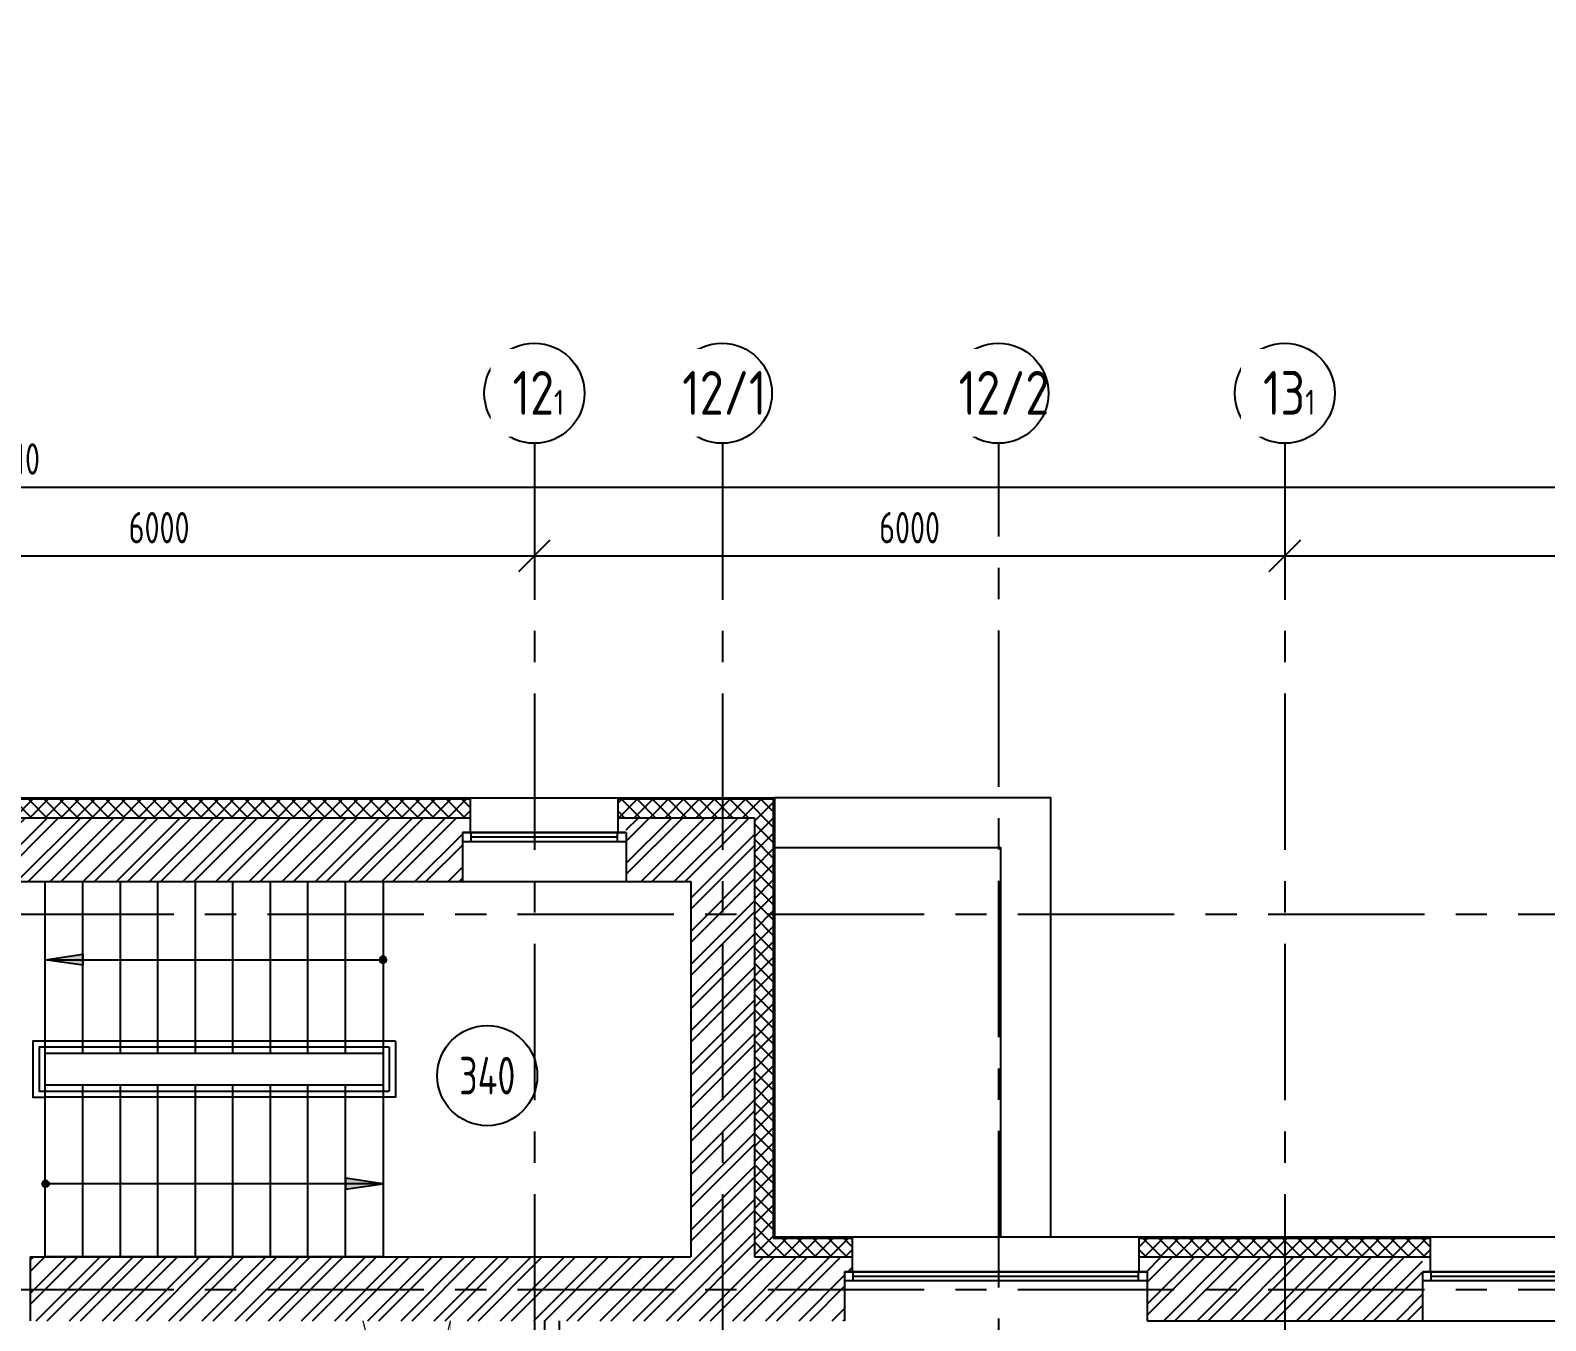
# Model space of a CAD drawing. Header units: millimetres. Extents: x -9318 to 9016603, y 0 to 838141.
# Drawn here: x 89372 to 101488, y 463758 to 474071 of the extents above; entities that cross this region are included whole.
import ezdxf
from ezdxf import colors
from ezdxf.entities.mleader import LeaderData, LeaderLine
from ezdxf.enums import TextEntityAlignment as Align
from ezdxf.math import Vec2, Vec3

# ---------------------------------------------------------------- set-up
doc = ezdxf.new("R2010")
doc.units = ezdxf.units.MM
doc.linetypes.add('CENTER', pattern=[2, 1.25, -0.25, 0.25, -0.25])
doc.layers.get('Defpoints').update_dxf_attribs({"color": 8})
doc.layers.add('АР_новое окно', color=160, linetype='Continuous')
doc.layers.add('АР_Номер помещения', color=1, linetype='Continuous', lineweight=25)
doc.layers.add('ТХ_мебель передв', color=250, linetype='Continuous', lineweight=13)
doc.styles.add('ISOCPEUR', font='isocpeur.ttf', dxfattribs={"width": 0.7})
doc.styles.add('ГОСТ 2.304', font='isocpeur.ttf', dxfattribs={"width": 0.7})
doc.dimstyles.new('СПДС', dxfattribs={"dimscale": 100, "dimtxt": 2.5, "dimasz": 2.5, "dimexe": 1.5, "dimexo": 0, "dimgap": 1, "dimtad": 1, "dimdec": 0, "dimrnd": 1, "dimtxsty": 'ГОСТ 2.304', "dimblk": 'OBLIQUE', "dimcen": 2.5, "dimdle": 1.5, "dimadec": 0, "dimazin": 2, "dimtfac": 0.75, "dimtdec": 0, "dimtmove": 1, "dimatfit": 3, "dimfxl": 1, "dimtolj": 1, "dimarcsym": 1})

# ---------------------------------------------------------------- blocks, each defined once
blk = doc.blocks.new('*U607')
h = blk.add_hatch(color=8)
h.dxf.hatch_style = 1
edge = h.paths.add_edge_path()
edge.add_arc((0, 0), 27.6, 359.64, 719.64)
h = blk.add_hatch(color=8)
h.dxf.hatch_style = 1
h.paths.add_polyline_path([(2400, -44), (2400, 44), (2700, 0)])
at = {"color": 8}
blk.add_line((2700, 0), (0, 0), dxfattribs=at)
blk.add_lwpolyline([(2400, 44), (2400, -44), (2700, 0), (2400, 44)], dxfattribs=at)
blk.add_circle((0, 0), 27.6, dxfattribs=at)
blk = doc.blocks.new('*U608')
h = blk.add_hatch(color=8)
h.dxf.hatch_style = 1
edge = h.paths.add_edge_path()
edge.add_arc((0, 0), 27.6, 359.64, 719.64)
h = blk.add_hatch(color=8)
h.dxf.hatch_style = 1
h.paths.add_polyline_path([(2398, -44), (2398, 44), (2698, 0)])
at = {"color": 8}
blk.add_line((2698, 0), (0, 0), dxfattribs=at)
blk.add_lwpolyline([(2398, 44), (2398, -44), (2698, 0), (2398, 44)], dxfattribs=at)
blk.add_circle((0, 0), 27.6, dxfattribs=at)
blk = doc.blocks.new('*U17')
at = {"layer": 'АР_новое окно', "color": 8, "lineweight": 20}
for p, q in [((0, 3800), (-70, 3800)), ((0, 0), (-70, 0))]:
    blk.add_line(p, q, dxfattribs=at)
at = {"layer": 'АР_новое окно', "color": 8}
for p, q in [((-70, 3800), (-70, 0)), ((-70, 0), (-70, 3800)), ((0, 3800), (0, 0)), ((0, 3730), (-70, 3730)), ((-35, 3730), (-35, 70)), ((0, 70), (-70, 70))]:
    blk.add_line(p, q, dxfattribs=at)
blk = doc.blocks.new('*U546')
at = {"layer": 'АР_новое окно', "color": 8, "lineweight": 20}
for p, q in [((0, 2420), (-70, 2420)), ((0, 0), (-70, 0))]:
    blk.add_line(p, q, dxfattribs=at)
at = {"layer": 'АР_новое окно', "color": 8}
for p, q in [((-70, 2420), (-70, 0)), ((-70, 0), (-70, 2420)), ((0, 2350), (-70, 2350)), ((-35, 2350), (-35, 70)), ((0, 2420), (0, 0)), ((0, 70), (-70, 70))]:
    blk.add_line(p, q, dxfattribs=at)
blk = doc.blocks.new('*U548')
at = {"layer": 'АР_новое окно', "color": 8, "lineweight": 20}
for p, q in [((0, 1310), (-70, 1310)), ((0, 0), (-70, 0))]:
    blk.add_line(p, q, dxfattribs=at)
at = {"layer": 'АР_новое окно', "color": 8}
for p, q in [((-70, 1310), (-70, 0)), ((-70, 0), (-70, 1310)), ((0, 1240), (-70, 1240)), ((-35, 1240), (-35, 70)), ((0, 1310), (0, 0)), ((0, 70), (-70, 70))]:
    blk.add_line(p, q, dxfattribs=at)
blk = doc.blocks.new('_Oblique')
at = {"color": 8, "linetype": 'ByBlock', "lineweight": -2}
blk.add_line((-0.5, -0.5), (0.5, 0.5), dxfattribs=at)
blk = doc.blocks.new('*D1447')
at = {"color": 8, "lineweight": -2, "ltscale": 100, "transparency": 16777216}
for p, q in [((93402, 470363), (93402, 469721)), ((87402, 470244), (87402, 469721)), ((87252, 469871), (93552, 469871))]:
    blk.add_line(p, q, dxfattribs=at)
at = {"layer": 'Defpoints', "color": 0, "ltscale": 100, "transparency": 16777216}
for p in [(93402, 470363), (87402, 470244), (93402, 469871)]:
    blk.add_point(p, dxfattribs=at)
at = {"color": 8, "lineweight": -2, "ltscale": 100, "transparency": 16777216, "xscale": 250, "yscale": 250, "zscale": 250, "rotation": 180}
blk.add_blockref('_Oblique', (87402, 469871), dxfattribs=at)
at = {"color": 8, "lineweight": -2, "ltscale": 100, "transparency": 16777216, "xscale": 250, "yscale": 250, "zscale": 250}
blk.add_blockref('_Oblique', (93402, 469871), dxfattribs=at)
at = {"color": 8, "ltscale": 100, "transparency": 16777216, "insert": (90402, 470096), "char_height": 250, "attachment_point": 5, "style": 'ГОСТ 2.304'}
blk.add_mtext('\\A1;6000', dxfattribs=at)
blk = doc.blocks.new('*D1448')
at = {"color": 8, "lineweight": -2, "ltscale": 100, "transparency": 16777216}
for p, q in [((99402, 470406), (99402, 469721)), ((93402, 470332), (93402, 469721)), ((93252, 469871), (99552, 469871))]:
    blk.add_line(p, q, dxfattribs=at)
at = {"layer": 'Defpoints', "color": 0, "ltscale": 100, "transparency": 16777216}
for p in [(99402, 470406), (93402, 470332), (99402, 469871)]:
    blk.add_point(p, dxfattribs=at)
at = {"color": 8, "lineweight": -2, "ltscale": 100, "transparency": 16777216, "xscale": 250, "yscale": 250, "zscale": 250, "rotation": 180}
blk.add_blockref('_Oblique', (93402, 469871), dxfattribs=at)
at = {"color": 8, "lineweight": -2, "ltscale": 100, "transparency": 16777216, "xscale": 250, "yscale": 250, "zscale": 250}
blk.add_blockref('_Oblique', (99402, 469871), dxfattribs=at)
at = {"color": 8, "ltscale": 100, "transparency": 16777216, "insert": (96402, 470096), "char_height": 250, "attachment_point": 5, "style": 'ГОСТ 2.304'}
blk.add_mtext('\\A1;6000', dxfattribs=at)
blk = doc.blocks.new('*D1449')
at = {"color": 8, "lineweight": -2, "ltscale": 100, "transparency": 16777216}
for p, q in [((99402, 470406), (99402, 469721)), ((105402, 470443), (105402, 469721)), ((99252, 469871), (105552, 469871))]:
    blk.add_line(p, q, dxfattribs=at)
at = {"layer": 'Defpoints', "color": 0, "ltscale": 100, "transparency": 16777216}
for p in [(99402, 470406), (105402, 470443), (105402, 469871)]:
    blk.add_point(p, dxfattribs=at)
at = {"color": 8, "lineweight": -2, "ltscale": 100, "transparency": 16777216, "xscale": 250, "yscale": 250, "zscale": 250, "rotation": 180}
blk.add_blockref('_Oblique', (99402, 469871), dxfattribs=at)
at = {"color": 8, "lineweight": -2, "ltscale": 100, "transparency": 16777216, "xscale": 250, "yscale": 250, "zscale": 250}
blk.add_blockref('_Oblique', (105402, 469871), dxfattribs=at)
at = {"color": 8, "ltscale": 100, "transparency": 16777216, "insert": (102402, 470096), "char_height": 250, "attachment_point": 5, "style": 'ГОСТ 2.304'}
blk.add_mtext('\\A1;6000', dxfattribs=at)
blk = doc.blocks.new('*D1454')
at = {"color": 8, "lineweight": -2, "ltscale": 100, "transparency": 16777216}
for p, q in [((57402, 470420), (57402, 470570)), ((120912, 470420), (120912, 470570)), ((57252, 470420), (121062, 470420))]:
    blk.add_line(p, q, dxfattribs=at)
at = {"layer": 'Defpoints', "color": 0, "ltscale": 100, "transparency": 16777216}
for p in [(57402, 470420), (120912, 470420), (120912, 470420)]:
    blk.add_point(p, dxfattribs=at)
at = {"color": 8, "lineweight": -2, "ltscale": 100, "transparency": 16777216, "xscale": 250, "yscale": 250, "zscale": 250, "rotation": 180}
blk.add_blockref('_Oblique', (57402, 470420), dxfattribs=at)
at = {"color": 8, "lineweight": -2, "ltscale": 100, "transparency": 16777216, "xscale": 250, "yscale": 250, "zscale": 250}
blk.add_blockref('_Oblique', (120912, 470420), dxfattribs=at)
at = {"color": 8, "ltscale": 100, "transparency": 16777216, "insert": (89157, 470645), "char_height": 250, "attachment_point": 5, "style": 'ГОСТ 2.304'}
blk.add_mtext('\\A1;63510', dxfattribs=at)
blk = doc.blocks.new('*U1206')
at = {"layer": 'АР_Номер помещения', "color": 8}
blk.add_circle((-21235, 1868), 400, dxfattribs=at)
at = {"color": 8, "style": 'ISOCPEUR', "width": 0.7, "flags": 1}
blk.add_attdef('КАТЕГОРИЯ', (-499, -2092), '', height=250, dxfattribs=at)
at = {"layer": 'АР_Номер помещения', "color": 8, "style": 'ISOCPEUR', "width": 0.7}
blk.add_attdef('НОМЕР_ПОМЕЩЕНИЯ', text='', height=300, dxfattribs=at).set_placement((-21235, 1868), align=Align.MIDDLE_CENTER)
blk = doc.blocks.new('_DotSmall')
at = {"color": 8, "linetype": 'ByBlock', "const_width": 0.5}
blk.add_lwpolyline([(-0.0625, 0, 1), (0.0625, 0, 1)], format="xyb", close=True, dxfattribs=at)
blk = doc.blocks.new('У016')
at = {"layer": 'ТХ_мебель передв', "color": 8, "lineweight": 0, "ltscale": 100, "transparency": 33554687}
for p, q in [((-49562.5, 37416.5), (-49212.5, 35916.5)), ((-49212.5, 35916.5), (-48862.5, 37416.5))]:
    blk.add_line(p, q, dxfattribs=at)
at = {"layer": 'ТХ_мебель передв', "color": 8, "lineweight": 0, "ltscale": 100, "transparency": 33554687, "const_width": 1}
blk.add_lwpolyline([(-49562.5, 37416.5), (-49562.5, 35916.5), (-48862.5, 35916.5), (-48862.5, 37416.5)], close=True, dxfattribs=at)

msp = doc.modelspace()

# ---------------------------------------------------------------- hatches: boundary and pattern name
at = {"ltscale": 100}
h = msp.add_hatch(dxfattribs=at)
h.set_pattern_fill('ANSI37', color=256, scale=700)
h.set_pattern_definition([(45, (-885477.94, 503670.1), (-61.871843, 61.871843), []), (135, (-885477.94, 503670.1), (-61.871843, -61.871843), [])])
h.paths.add_polyline_path([(92892.03, 467777.96), (87142.03, 467777.96), (87142.03, 464267.96), (86577.03, 464267.96), (86577.03, 464417.96), (86992.03, 464417.96), (86992.03, 467927.96), (92892.03, 467927.96)])
h = msp.add_hatch(dxfattribs=at)
h.set_pattern_fill('ANSI37', color=256, scale=700)
h.set_pattern_definition([(45, (-882422.94, 500160.1), (-61.871843, 61.871843), []), (135, (-882422.94, 500160.1), (-61.871843, -61.871843), [])])
h.paths.add_polyline_path([(95947.03, 464267.96), (95162.03, 464267.96), (95162.03, 467777.96), (94072.03, 467777.96), (94072.03, 467927.96), (95312.03, 467927.96), (95312.03, 464417.96), (95947.03, 464417.96)])
h = msp.add_hatch(dxfattribs=at)
h.set_pattern_fill('ANSI32', color=256, scale=500)
h.set_pattern_definition([(45, (-887977.62, 500834.13), (-132.58252, 132.58252), []), (45, (-887889.23, 500834.13), (-132.58252, 132.58252), [])])
h.paths.add_polyline_path([(92827.03, 467777.96), (87142.03, 467777.96), (87142.03, 464267.96), (86642.03, 464267.96), (86642.03, 463757.96), (87772.03, 463757.96), (87772.03, 464267.96), (87652.03, 464267.96), (87652.03, 467267.96), (92827.03, 467267.96)])
h = msp.add_hatch(dxfattribs=at)
h.set_pattern_fill('ANSI32', color=256, scale=500)
h.set_pattern_definition([(45, (-895980.59, 500834.13), (-132.58252, 132.58252), []), (45, (-895892.2, 500834.13), (-132.58252, 132.58252), [])])
h.paths.add_polyline_path([(96758.95, 465315.85), (96721.93, 465315.85)])
h.paths.add_polyline_path([(95882.03, 463757.96), (95882.03, 464149.04), (95947.03, 464149.04), (95947.03, 464267.96), (95162.03, 464267.96), (95162.03, 467777.96), (94137.03, 467777.96), (94137.03, 467267.96), (94652.03, 467267.96), (94652.03, 464267.96), (89372.03, 464267.96), (89372.03, 463757.96)])
h.paths.add_polyline_path([(98302.03, 464149.04), (98302.03, 463757.96), (100502.03, 463757.96), (100502.03, 464267.96), (98237.03, 464267.96), (98237.03, 464149.04)])
h = msp.add_hatch(dxfattribs=at)
h.set_pattern_fill('ANSI37', color=256, scale=700)
h.set_pattern_definition([(45, (-877802.94, 500160.1), (-61.871843, 61.871843), []), (135, (-877802.94, 500160.1), (-61.871843, -61.871843), [])])
h.paths.add_polyline_path([(100567.03, 464267.96), (98237.03, 464267.96), (98237.03, 464417.96), (100567.03, 464417.96)])

# ---------------------------------------------------------------- linework, layer by layer
at = {"linetype": 'CENTER', "ltscale": 1000}
for p, q in [((93402.03, 470770.43), (93402.03, 415038.08)), ((94907.03, 470770.43), (94907.03, 461982.83)), ((97117.03, 462024.23), (97117.03, 470768.97)), ((99402.03, 470770.43), (99402.03, 415038.08)), ((51268.34, 467007.96), (134446.74, 467007.96)), ((51268.34, 464007.96), (134446.74, 464007.96))]:
    msp.add_line(p, q, dxfattribs=at)
at = {"ltscale": 100}
for p, q in [((95312.03, 467927.96), (95312.03, 464417.96)), ((95322.03, 467937.96), (95322.03, 464427.96)), ((87142.03, 467777.96), (92892.03, 467777.96)), ((92892.03, 467659.04), (92892.03, 467777.96)), ((94072.03, 467659.04), (94072.03, 467777.96)), ((95162.03, 467777.96), (95162.03, 464267.96)), ((92827.03, 467659.04), (92827.03, 467267.96)), ((92827.03, 467659.04), (92892.03, 467659.04)), ((94072.03, 467659.04), (94137.03, 467659.04)), ((94137.03, 467659.04), (94137.03, 467267.96)), ((87652.03, 467267.96), (92827.03, 467267.96)), ((89792.03, 465892.96), (89792.03, 467267.96)), ((90092.03, 465892.96), (90092.03, 467267.96)), ((90392.03, 465892.96), (90392.03, 467267.96)), ((90692.03, 465892.96), (90692.03, 467267.96)), ((90992.03, 465892.96), (90992.03, 467267.96)), ((91292.03, 465892.96), (91292.03, 467267.96)), ((91592.03, 465892.96), (91592.03, 467267.96)), ((91892.03, 465892.96), (91892.03, 467267.96)), ((94137.03, 467267.96), (94652.03, 467267.96)), ((94652.03, 467267.96), (94652.03, 464267.96)), ((89792.03, 464267.96), (89792.03, 465642.96)), ((90092.03, 464267.96), (90092.03, 465642.96)), ((90392.03, 464267.96), (90392.03, 465642.96)), ((90692.03, 464267.96), (90692.03, 465642.96)), ((90992.03, 464267.96), (90992.03, 465642.96)), ((91292.03, 464267.96), (91292.03, 465642.96)), ((91592.03, 464267.96), (91592.03, 465642.96)), ((91892.03, 464267.96), (91892.03, 465642.96)), ((95312.03, 464417.96), (95947.03, 464417.96)), ((95322.03, 464427.96), (121332.03, 464427.96)), ((98237.03, 464417.96), (100567.03, 464417.96)), ((89372.03, 464267.96), (94652.03, 464267.96)), ((89372.03, 464267.96), (89372.03, 463757.96)), ((95162.03, 464267.96), (95947.03, 464267.96)), ((95947.03, 464149.04), (95947.03, 464267.96)), ((98237.03, 464267.96), (100567.03, 464267.96)), ((98237.03, 464149.04), (98237.03, 464267.96)), ((100567.03, 464149.04), (100567.03, 464267.96)), ((95882.03, 464149.04), (95882.03, 463757.96)), ((95947.03, 464149.04), (95882.03, 464149.04)), ((98237.03, 464149.04), (98302.03, 464149.04)), ((98302.03, 464149.04), (98302.03, 463757.96)), ((100502.03, 464149.04), (100502.03, 463757.96)), ((100502.03, 464149.04), (100567.03, 464149.04)), ((93482.03, 463757.96), (93482.03, 461207.96)), ((98302.03, 463757.96), (100502.03, 463757.96))]:
    msp.add_line(p, q, dxfattribs=at)
at = {"lineweight": 15, "ltscale": 100}
for p, q in [((92827.03, 467659.04), (94137.03, 467659.04)), ((95947.03, 464149.04), (98302.03, 464149.04)), ((100567.03, 464149.04), (104302.03, 464149.04))]:
    msp.add_line(p, q, dxfattribs=at)
for p, q in [((92827.03, 467267.96), (94137.03, 467267.96)), ((100502.03, 463757.96), (104302.03, 463757.96))]:
    msp.add_line(p, q)
at = {"ltscale": 100}
for points in [[(86982.03, 467937.96), (95322.03, 467937.96)], [(86992.03, 467927.96), (92892.03, 467927.96)], [(92892.03, 467777.96), (92892.03, 467937.96)], [(94072.03, 467777.96), (94072.03, 467937.96)], [(94072.03, 467927.96), (95312.03, 467927.96)], [(94072.03, 467777.96), (95162.03, 467777.96)], [(92192.03, 467267.96), (92192.03, 464267.96), (89492.03, 464267.96), (89492.03, 467267.96)], [(89492.03, 467267.96), (92192.03, 467267.96)], [(92292.34, 465992.56), (89391.73, 465992.56), (89391.73, 465543.62), (89492.03, 465543.62)], [(92192.03, 465993.22), (92192.03, 465943.22)], [(92292.34, 465992.56), (92292.34, 465543.61), (92192.03, 465543.61)], [(92242.34, 465943.22), (89441.73, 465943.22), (89441.73, 465592.96), (92242.34, 465592.96)], [(92192.03, 465892.96), (89492.03, 465892.96)], [(92242.34, 465943.22), (92242.34, 465592.96)], [(89492.03, 465642.96), (92192.03, 465642.96)], [(92192.03, 465593.61), (92192.03, 465543.61), (89492.03, 465543.62)], [(95947.03, 464267.96), (95947.03, 464427.96)], [(98237.03, 464267.96), (98237.03, 464427.96)], [(100567.03, 464267.96), (100567.03, 464427.96)], [(93602.03, 461207.96), (93602.03, 463757.96)]]:
    msp.add_lwpolyline(points, dxfattribs=at)
for points in [[(95320.78, 464427.96), (97530.78, 464427.96), (97530.78, 467937.96), (95321.33, 467937.96)], [(95320.57, 464427.99), (97130.78, 464427.93), (97130.78, 467537.96), (95320.99, 467538.02)]]:
    msp.add_lwpolyline(points, close=True, dxfattribs=at)
at = {"ltscale": 0.5}
for centre in [(93402.03, 471170.43), (94902.03, 471170.43), (97112.03, 471170.43), (99402.03, 471170.43)]:
    msp.add_circle(centre, 400, dxfattribs=at)

# ---------------------------------------------------------------- block references
at = {"xscale": -1, "rotation": 90}
for name, p in [('*U548', (94137.03, 467589.04)), ('*U546', (98302.03, 464079.04)), ('*U17', (104302.03, 464079.04))]:
    msp.add_blockref(name, p, dxfattribs=at)
at = {"ltscale": 100, "xscale": -1}
msp.add_blockref('*U607', (92192.03, 466642.96), dxfattribs=at)
ref = msp.add_blockref('*U1206', (114260.62, 463848.5))
ref.add_attrib('НОМЕР_ПОМЕЩЕНИЯ', '340', dxfattribs={"layer": 'АР_Номер помещения', "color": 8, "height": 300, "style": 'ISOCPEUR', "width": 0.7}).set_placement((93025.92, 465716.27), align=Align.MIDDLE_CENTER)
at = {"ltscale": 100}
msp.add_blockref('*U608', (89493.7, 464852.16), dxfattribs=at)
msp.add_blockref('У016', (141594.53, 426341.46))

# ---------------------------------------------------------------- dimensions: what is measured, and where the dimension line sits
for base, p1, p2, picture, middle in [((93402.03, 469870.77), (87402.03, 470243.62), (93402.03, 470363.1), '*D1447', (90402.03, 470095.77)), ((99402.03, 469870.77), (93402.03, 470331.97), (99402.03, 470406.43), '*D1448', (96402.03, 470095.77)), ((105402.03, 469870.77), (99402.03, 470406.43), (105402.03, 470443.44), '*D1449', (102402.03, 470095.77))]:
    dim = msp.add_linear_dim(base=base, p1=p1, p2=p2, dimstyle='СПДС', override={"dimclrd": 8, "dimclre": 8, "dimclrt": 8}, dxfattribs=at)
    dim.commit()
    dim.dimension.update_dxf_attribs({"geometry": picture, "text_midpoint": middle})

# ---------------------------------------------------------------- next in the draw order: texts
at = {"char_height": 350, "width": 123.8671, "attachment_point": 1, "line_spacing_factor": 1.149209, "style": 'ГОСТ 2.304', "bg_fill": 2}
for s, insert in [('{\\W0.8;12\\H0.57143x;1}', (93227.94, 471348.2)), ('{\\W0.8;12/1}', (94584.33, 471348.2)), ('{\\W0.8;12/2}', (96794.33, 471348.2))]:
    msp.add_mtext(s, dxfattribs=dict(at, insert=insert))
at = {"ltscale": 0.5, "insert": (99227.94, 471348.2), "char_height": 350, "width": 123.8671, "attachment_point": 1, "line_spacing_factor": 1.149209, "style": 'ГОСТ 2.304', "bg_fill": 2}
msp.add_mtext('{\\W0.8;13\\H0.57143x;1}', dxfattribs=at)

# ---------------------------------------------------------------- next in the draw order: dimensions: what is measured, and where the dimension line sits
at = {"ltscale": 100}
dim = msp.add_linear_dim(base=(120912.03, 470420.43), p1=(57402.03, 470420.43), p2=(120912.03, 470420.43), dimstyle='СПДС', override={"dimclrd": 8, "dimclre": 8, "dimclrt": 8}, dxfattribs=at)
dim.commit()
dim.dimension.update_dxf_attribs({"geometry": '*D1454', "text_midpoint": (89157.03, 470645.43)})

# ---------------------------------------------------------------- next in the draw order: leaders
ml = msp.add_multileader_mtext('Standard')
ml.set_content('+13,200', color=8, style='ISOCPEUR')
ml.set_leader_properties(color=8, linetype='Continuous', lineweight=-1)
ml.set_arrow_properties(name='DOTSMALL')
ml.build(insert=Vec2(0, 0))
ml.multileader.update_dxf_attribs({"has_text_frame": 1, "text_left_attachment_type": 4, "text_right_attachment_type": 4, "dogleg_length": 100, "arrow_head_size": 180})
ctx = ml.context
ctx.base_point, ctx.char_height, ctx.arrow_head_size, ctx.landing_gap_size, ctx.plane_origin = Vec3(93068.63, 826103.47), 250, 180, 50, Vec3(90907.41, 825512.23)
ctx.left_attachment, ctx.right_attachment = 4, 4
notes = []
notes.append((ctx, [(0, (0, 0, 0), (0, 0), (1, 0), 1, [])]))
ctx.mtext.insert, ctx.mtext.width, ctx.mtext.line_spacing_style, ctx.mtext.flow_direction = Vec3(93118.63, 826436.81), 852.697, 2, 5
ml = msp.add_multileader_mtext('Standard')
ml.set_content('+13,700', color=8, style='ISOCPEUR')
ml.set_leader_properties(color=8, linetype='Continuous', lineweight=-1)
ml.set_arrow_properties(name='DOTSMALL')
ml.build(insert=Vec2(0, 0))
ml.multileader.update_dxf_attribs({"has_text_frame": 1, "text_left_attachment_type": 4, "text_right_attachment_type": 4, "dogleg_length": 100, "arrow_head_size": 180})
ctx = ml.context
ctx.base_point, ctx.char_height, ctx.arrow_head_size, ctx.landing_gap_size, ctx.plane_origin = Vec3(118053.07, 658154.33), 250, 180, 50, Vec3(117803.7, 657493.51)
ctx.left_attachment, ctx.right_attachment = 4, 4
notes.append((ctx, [(0, (0, 0, 0), (0, 0), (1, 0), 1, [])]))
ctx.mtext.insert, ctx.mtext.width, ctx.mtext.line_spacing_style, ctx.mtext.flow_direction = Vec3(118103.07, 658487.66), 852.697, 2, 5
ml = msp.add_multileader_mtext('Standard')
ml.set_content('+15,850', color=8, style='ISOCPEUR')
ml.set_leader_properties(color=8, linetype='Continuous', lineweight=-1)
ml.set_arrow_properties(name='DOTSMALL')
ml.build(insert=Vec2(0, 0))
ml.multileader.update_dxf_attribs({"has_text_frame": 1, "text_left_attachment_type": 4, "text_right_attachment_type": 4, "dogleg_length": 100, "arrow_head_size": 180})
ctx = ml.context
ctx.base_point, ctx.char_height, ctx.arrow_head_size, ctx.landing_gap_size, ctx.plane_origin = Vec3(116043.29, 652621.27), 250, 180, 50, Vec3(116522.41, 649668.82)
ctx.left_attachment, ctx.right_attachment = 4, 4
notes.append((ctx, [(0, (0, 0, 0), (0, 0), (1, 0), 1, [])]))
ctx.mtext.insert, ctx.mtext.width, ctx.mtext.line_spacing_style, ctx.mtext.flow_direction = Vec3(116093.29, 652954.61), 852.697, 2, 5
ml = msp.add_multileader_mtext('Standard')
ml.set_content('+9,800', color=8, style='ISOCPEUR')
ml.set_leader_properties(color=8, linetype='Continuous', lineweight=-1)
ml.set_arrow_properties(name='DOTSMALL')
ml.build(insert=Vec2(0, 0))
ml.multileader.update_dxf_attribs({"has_text_frame": 1, "text_left_attachment_type": 4, "text_right_attachment_type": 4, "dogleg_length": 100, "arrow_head_size": 180})
ctx = ml.context
ctx.base_point, ctx.char_height, ctx.arrow_head_size, ctx.landing_gap_size, ctx.plane_origin = Vec3(118053.07, 538154.33), 250, 180, 50, Vec3(117803.7, 537493.51)
ctx.left_attachment, ctx.right_attachment = 4, 4
notes.append((ctx, [(0, (0, 0, 0), (0, 0), (1, 0), 1, [])]))
ctx.mtext.insert, ctx.mtext.width, ctx.mtext.line_spacing_style, ctx.mtext.flow_direction = Vec3(118103.07, 538487.66), 852.697, 2, 5
ml = msp.add_multileader_mtext('Standard')
ml.set_content('+11,750', color=8, style='ISOCPEUR')
ml.set_leader_properties(color=8, linetype='Continuous', lineweight=-1)
ml.set_arrow_properties(name='DOTSMALL')
ml.build(insert=Vec2(0, 0))
ml.multileader.update_dxf_attribs({"has_text_frame": 1, "text_left_attachment_type": 4, "text_right_attachment_type": 4, "dogleg_length": 100, "arrow_head_size": 180})
ctx = ml.context
ctx.base_point, ctx.char_height, ctx.arrow_head_size, ctx.landing_gap_size, ctx.plane_origin = Vec3(116043.29, 532621.27), 250, 180, 50, Vec3(116522.41, 529668.82)
ctx.left_attachment, ctx.right_attachment = 4, 4
notes.append((ctx, [(0, (0, 0, 0), (0, 0), (1, 0), 1, [])]))
ctx.mtext.insert, ctx.mtext.width, ctx.mtext.line_spacing_style, ctx.mtext.flow_direction = Vec3(116093.29, 532954.61), 852.697, 2, 5
for ctx, leaders in notes:
    for number, flags, end, landing, length, lines in leaders:
        leader = LeaderData()
        leader.index, (leader.has_last_leader_line, leader.has_dogleg_vector, leader.attachment_direction) = number, flags
        leader.last_leader_point, leader.dogleg_vector, leader.dogleg_length = Vec3(end), Vec3(landing), length
        for number, points, colour, breaks in lines:
            line = LeaderLine()
            line.index, line.vertices, line.color, line.breaks = number, Vec3.list(points), colors.encode_raw_color(colour), breaks
            leader.lines.append(line)
        ctx.leaders.append(leader)

doc.saveas('drawing.dxf')
